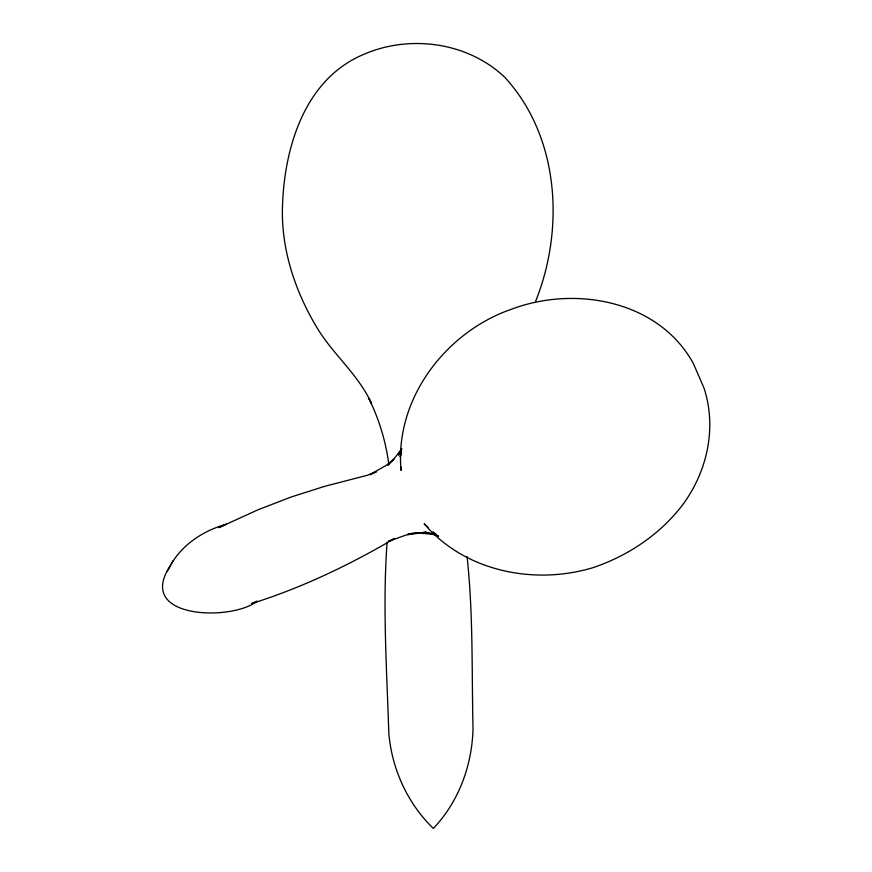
<?xml version="1.0" encoding="UTF-8"?>
<svg xmlns="http://www.w3.org/2000/svg" width="872" height="872" viewBox="0 0 872 872"><rect width="100%" height="100%" fill="white"/><g stroke="black" fill="none" stroke-linecap="round" stroke-linejoin="round"><path stroke-width="1.31" d="M401.109 467.043L401.087 470.422C394.373 399.071 445.636 331.818 511.799 309.124C575.019 285.318 658.916 300.35 693.447 363.689L704.053 388.193C717.253 428.741 706.811 473.343 681.228 506.697C658.611 535.354 628.014 555.617 593.679 567.454C534.918 585.461 464.961 571.738 424.163 523.745L428.108 527.342M387.103 542.221C382.47 605.669 386.797 669.238 388.792 732.622C391.615 768.439 407.409 803.395 433.34 828.4C458.836 801.771 472.112 765.158 473.027 728.589C471.654 671.32 473.333 613.812 467.065 556.696M401.262 451.489L400.259 456.972L401.545 451.805M535.604 301.352C564.805 228.66 559.399 136.61 504.735 77.237C467.686 42.085 409.731 34.237 363.428 54.5C305.8 78.774 285.09 144.959 282.626 202.664C280.228 247.485 294.801 291.303 317.92 329.235C334.009 355.264 358.675 375.156 371.472 403.398L368.671 398.123C379.069 419.04 385.936 441.668 388.858 464.852M169.811 566.626C135.509 619.316 232.377 621.235 257.142 601.179L251.627 603.577C301.799 587.87 349.421 564.958 394.7 538.438L388.313 541.349L406.363 534.95L424.163 532.389L408.118 533.849L415.759 533.141M401.741 448.491L398.471 455.162L401.698 449.385M169.757 566.735C181.18 545.022 203.231 530.601 226.458 524.17L218.774 527.669L258.472 509.608L291.117 497.018L324.362 486.423L367.363 475.273L376.312 471.796L369.935 474.695L386.383 465.245L393.795 459.326L387.735 465.059L394.002 458.89L401.567 448.971M167.021 571.618L173.048 560.849M417.154 533.043L435.106 534.318L424.86 532.029L438.627 536.106M436.48 534.58L433.035 532.716L437.973 536.313L433.035 531.822"/></g></svg>
